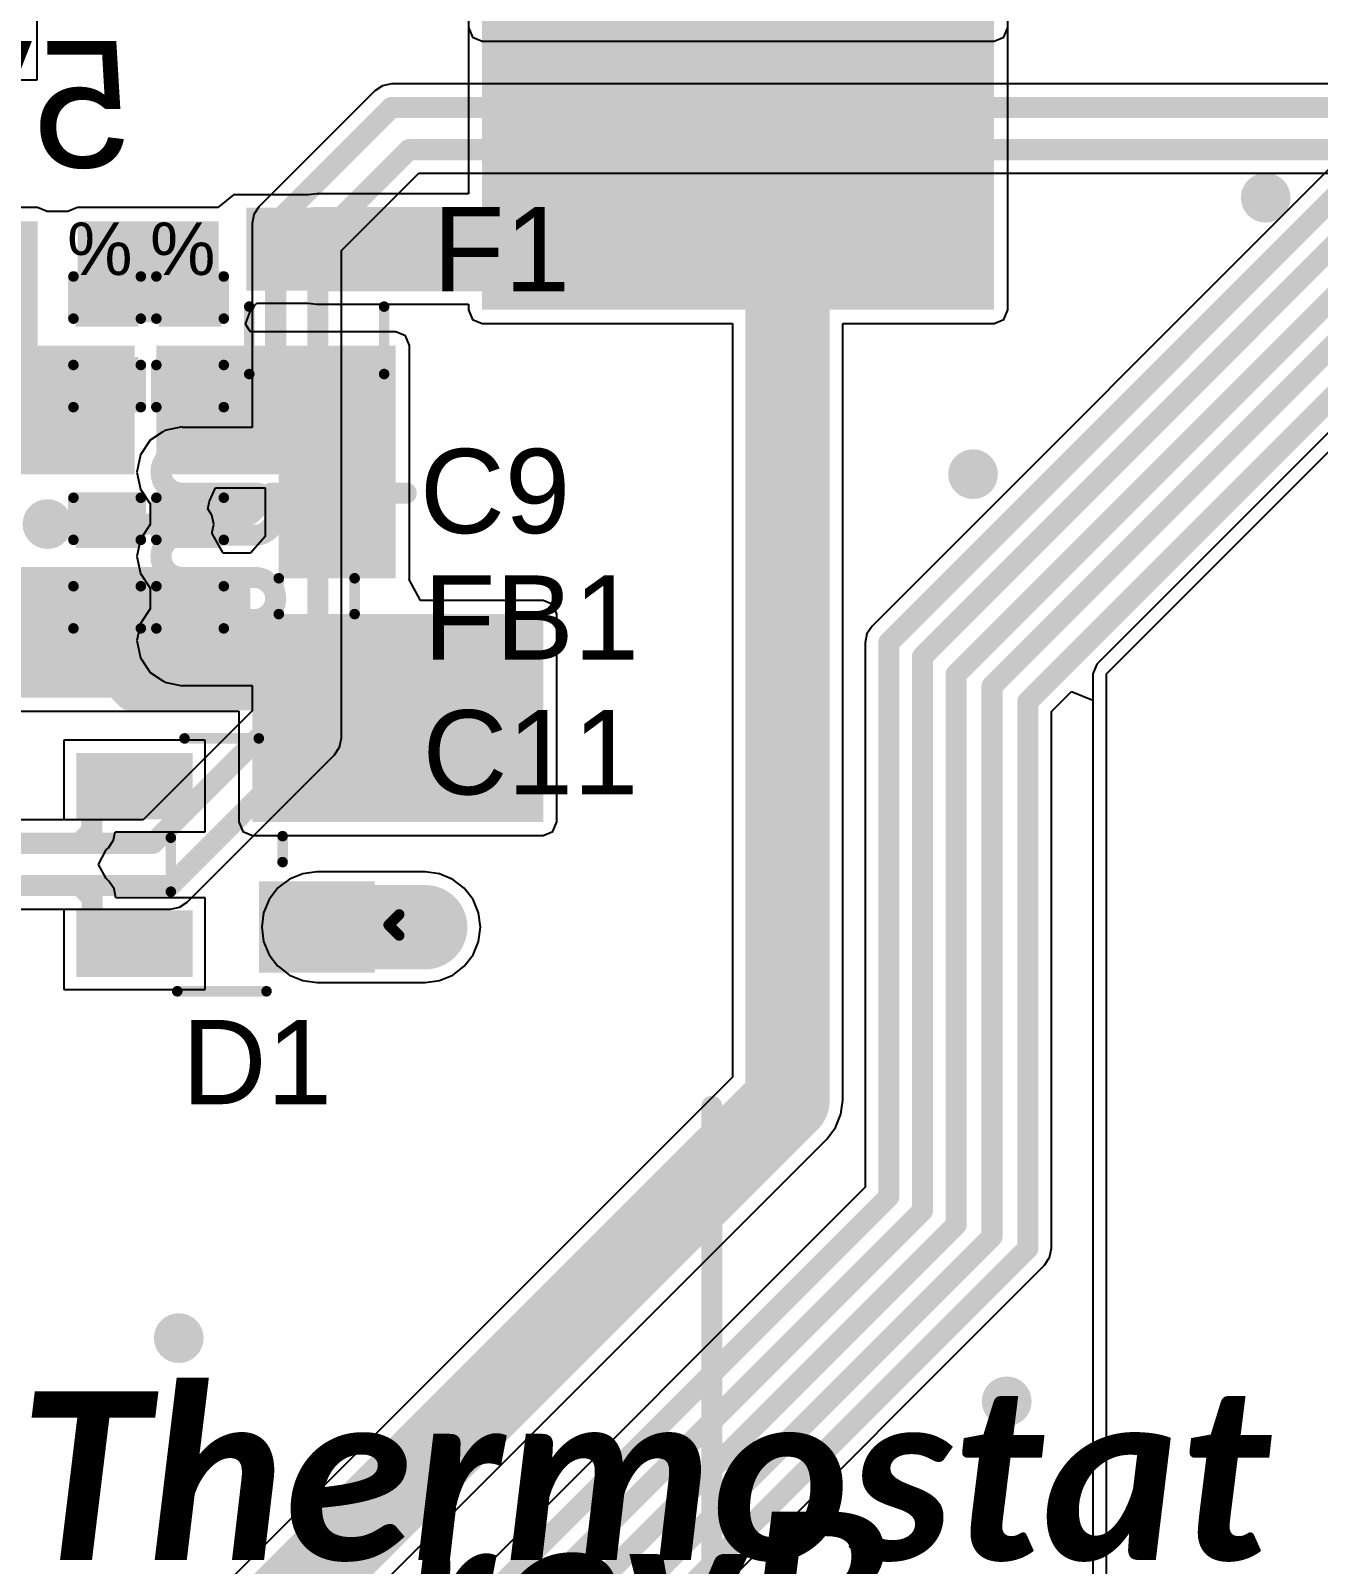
# Model space of a CAD drawing. Header units: millimetres. Extents: x -0.52 to 3.79, y -0.54 to 3.26.
# Drawn here: x 0.288 to 0.899, y 1.284 to 2.011 of the extents above; entities that cross this region are included whole.
import ezdxf

# ---------------------------------------------------------------- set-up
doc = ezdxf.new("R2010")
doc.units = ezdxf.units.MM
doc.header["$MEASUREMENT"] = 0
for name, color, linetype in [('BottomLayer', 5, 'Continuous'), ('BottomOverlay', 54, 'Continuous'), ('BottomSolder', 6, 'Continuous'), ('Mechanical1', 6, 'Continuous'), ('TopLayer', 1, 'Continuous'), ('TopOverlay', 2, 'Continuous'), ('TopPaste', 8, 'Continuous'), ('TopSolder', 216, 'Continuous'), ('ViaHoleLayer', 16, 'Continuous')]:
    doc.layers.add(name, color=color, linetype=linetype)
doc.styles.add('Arial', font='', dxfattribs={"height": 0.2})
doc.styles.add('Calibri', font='', dxfattribs={"height": 0.2})
doc.styles.get('Arial').set_extended_font_data('Arial')
doc.styles.get('Calibri').set_extended_font_data('Calibri', italic=True, bold=True)

# ---------------------------------------------------------------- blocks, each defined once
blk = doc.blocks.new('SOT_143_4__32')
at = {"layer": 'TopLayer'}
for points in [[(0.11417325, 0.02362215), (0.11417325, -0.007873949999999998), (0.05905515, -0.007873950000000003), (0.05905515, 0.02362215)], [(0.02755905, 0.02165355), (0.02755905, -0.02165355), (-0.02755905, -0.02165355), (-0.02755905, 0.02165355)], [(0.02755905, -0.05118105), (0.02755905, -0.08267715), (-0.02755905, -0.08267715), (-0.02755905, -0.05118105)], [(0.11417325, -0.05118105), (0.11417325, -0.08267715), (0.05905515, -0.08267715), (0.05905515, -0.05118105)]]:
    blk.add_hatch(color=1, dxfattribs=at).paths.add_polyline_path(points)
at = {"layer": 'TopPaste'}
for points in [[(0.11417325, 0.02362215), (0.11417325, -0.007873949999999998), (0.05905515, -0.007873950000000003), (0.05905515, 0.02362215)], [(0.02755905, 0.02165355), (0.02755905, -0.02165355), (-0.02755905, -0.02165355), (-0.02755905, 0.02165355)], [(0.02755905, -0.05118105), (0.02755905, -0.08267715), (-0.02755905, -0.08267715), (-0.02755905, -0.05118105)], [(0.11417325, -0.05118105), (0.11417325, -0.08267715), (0.05905515, -0.08267715), (0.05905515, -0.05118105)]]:
    blk.add_hatch(color=8, dxfattribs=at).paths.add_polyline_path(points)
at = {"layer": 'TopSolder'}
for points in [[(0.11417325, 0.02362215), (0.11417325, -0.007873949999999998), (0.05905515, -0.007873950000000003), (0.05905515, 0.02362215)], [(0.02755905, 0.02165355), (0.02755905, -0.02165355), (-0.02755905, -0.02165355), (-0.02755905, 0.02165355)], [(0.02755905, -0.05118105), (0.02755905, -0.08267715), (-0.02755905, -0.08267715), (-0.02755905, -0.05118105)], [(0.11417325, -0.05118105), (0.11417325, -0.08267715), (0.05905515, -0.08267715), (0.05905515, -0.05118105)]]:
    blk.add_hatch(color=216, dxfattribs=at).paths.add_polyline_path(points)
at = {"layer": 'TopOverlay', "const_width": 0.005}
for points in [[(0.0663247, 0.0304725), (0.0239407, 0.0304725)], [(-0.039, 0.004), (-0.039, -0.006)], [(-0.034, -0.001), (-0.039, 0.004)], [(-0.034, -0.001), (-0.039, -0.006)], [(0.0693615, -0.0167819), (0.0693615, -0.0424075)], [(0.0163407, -0.0308235), (0.0163407, -0.0431499)], [(0.0628911, -0.0895275), (0.0276175, -0.0895275)]]:
    blk.add_lwpolyline(points, dxfattribs=at)
at = {"layer": 'TopOverlay', "const_width": 0.0025}
for points in [[(0.0226907, 0.0304725, 1), (0.0251907, 0.0304725, 1)], [(0.0650747, 0.0304725, 1), (0.0675747, 0.0304725, 1)], [(-0.04025, 0.004, 1), (-0.03775, 0.004, 1)], [(-0.04025, 0.004, 1), (-0.03775, 0.004, 1)], [(-0.03525, -0.001, 1), (-0.03275, -0.001, 1)], [(-0.03525, -0.001, 1), (-0.03275, -0.001, 1)], [(-0.04025, -0.006, 1), (-0.03775, -0.006, 1)], [(-0.04025, -0.006, 1), (-0.03775, -0.006, 1)], [(0.0681115, -0.0167819, 1), (0.0706115, -0.0167819, 1)], [(0.0150907, -0.0308235, 1), (0.0175907, -0.0308235, 1)], [(0.0150907, -0.0431499, 1), (0.0175907, -0.0431499, 1)], [(0.0681115, -0.0424075, 1), (0.0706115, -0.0424075, 1)], [(0.0263675, -0.0895275, 1), (0.0288675, -0.0895275, 1)], [(0.0616411, -0.0895275, 1), (0.0641411, -0.0895275, 1)]]:
    blk.add_lwpolyline(points, format="xyb", close=True, dxfattribs=at)
blk = doc.blocks.new('F____0805_37')
at = {"layer": 'TopLayer'}
for points in [[(-0.02362195, -0.03346455), (-0.06299205, -0.03346455), (-0.06299205, 0.03346455), (-0.02362195, 0.03346455)], [(0.06299225, -0.03346455), (0.02362215, -0.03346455), (0.02362215, 0.03346455), (0.06299225, 0.03346455)]]:
    blk.add_hatch(color=1, dxfattribs=at).paths.add_polyline_path(points)
at = {"layer": 'TopPaste'}
for points in [[(-0.02362195, -0.03346455), (-0.06299205, -0.03346455), (-0.06299205, 0.03346455), (-0.02362195, 0.03346455)], [(0.06299225, -0.03346455), (0.02362215, -0.03346455), (0.02362215, 0.03346455), (0.06299225, 0.03346455)]]:
    blk.add_hatch(color=8, dxfattribs=at).paths.add_polyline_path(points)
at = {"layer": 'TopSolder'}
for points in [[(-0.02362195, -0.03346455), (-0.06299205, -0.03346455), (-0.06299205, 0.03346455), (-0.02362195, 0.03346455)], [(0.06299225, -0.03346455), (0.02362215, -0.03346455), (0.02362215, 0.03346455), (0.06299225, 0.03346455)]]:
    blk.add_hatch(color=216, dxfattribs=at).paths.add_polyline_path(points)
at = {"layer": 'TopOverlay', "const_width": 0.005}
for points in [[(-0.016, 0.032), (0.016, 0.032)], [(-0.016, -0.032), (0.016, -0.032)]]:
    blk.add_lwpolyline(points, dxfattribs=at)
at = {"layer": 'TopOverlay', "const_width": 0.0025}
for points in [[(-0.01725, 0.032, 1), (-0.01475, 0.032, 1)], [(0.01475, 0.032, 1), (0.01725, 0.032, 1)], [(-0.01725, -0.032, 1), (-0.01475, -0.032, 1)], [(0.01475, -0.032, 1), (0.01725, -0.032, 1)]]:
    blk.add_lwpolyline(points, format="xyb", close=True, dxfattribs=at)
blk = doc.blocks.new('C___0402_52')
at = {"layer": 'TopLayer'}
for points in [[(-0.0275, -0.0125), (-0.0275, 0.0125), (-0.009499999999999998, 0.0125), (-0.009500000000000001, -0.0125)], [(0.009499999999999998, -0.0125), (0.009500000000000001, 0.0125), (0.0275, 0.0125), (0.0275, -0.0125)]]:
    blk.add_hatch(color=1, dxfattribs=at).paths.add_polyline_path(points)
at = {"layer": 'TopPaste'}
for points in [[(-0.0275, -0.0125), (-0.0275, 0.0125), (-0.009499999999999998, 0.0125), (-0.009500000000000001, -0.0125)], [(0.009499999999999998, -0.0125), (0.009500000000000001, 0.0125), (0.0275, 0.0125), (0.0275, -0.0125)]]:
    blk.add_hatch(color=8, dxfattribs=at).paths.add_polyline_path(points)
at = {"layer": 'TopSolder'}
for points in [[(-0.0298622, -0.0148622), (-0.0298622, 0.0148622), (-0.007137799999999999, 0.0148622), (-0.007137800000000001, -0.0148622)], [(0.007137799999999999, -0.0148622), (0.007137800000000001, 0.0148622), (0.0298622, 0.0148622), (0.0298622, -0.0148622)]]:
    blk.add_hatch(color=216, dxfattribs=at).paths.add_polyline_path(points)
at = {"layer": 'TopOverlay', "const_width": 0.005}
for points in [[(-0.031, 0.016), (-0.031, -0.016)], [(-0.031, 0.016), (-0.011, 0.016)], [(0.011, 0.016), (0.031, 0.016)], [(0.031, 0.016), (0.031, -0.016)], [(-0.031, -0.016), (-0.011, -0.016)], [(0.011, -0.016), (0.031, -0.016)]]:
    blk.add_lwpolyline(points, dxfattribs=at)
at = {"layer": 'TopOverlay', "const_width": 0.0025}
for points in [[(-0.03225, 0.016, 1), (-0.02975, 0.016, 1)], [(-0.03225, 0.016, 1), (-0.02975, 0.016, 1)], [(-0.01225, 0.016, 1), (-0.00975, 0.016, 1)], [(0.00975, 0.016, 1), (0.01225, 0.016, 1)], [(0.02975, 0.016, 1), (0.03225, 0.016, 1)], [(0.02975, 0.016, 1), (0.03225, 0.016, 1)], [(-0.03225, -0.016, 1), (-0.02975, -0.016, 1)], [(-0.03225, -0.016, 1), (-0.02975, -0.016, 1)], [(-0.01225, -0.016, 1), (-0.00975, -0.016, 1)], [(0.00975, -0.016, 1), (0.01225, -0.016, 1)], [(0.02975, -0.016, 1), (0.03225, -0.016, 1)], [(0.02975, -0.016, 1), (0.03225, -0.016, 1)]]:
    blk.add_lwpolyline(points, format="xyb", close=True, dxfattribs=at)
blk = doc.blocks.new('C___0402_53')
at = {"layer": 'TopLayer'}
for points in [[(-0.0275, -0.0125), (-0.0275, 0.0125), (-0.009499999999999998, 0.0125), (-0.009500000000000001, -0.0125)], [(0.009499999999999998, -0.0125), (0.009500000000000001, 0.0125), (0.0275, 0.0125), (0.0275, -0.0125)]]:
    blk.add_hatch(color=1, dxfattribs=at).paths.add_polyline_path(points)
at = {"layer": 'TopPaste'}
for points in [[(-0.0275, -0.0125), (-0.0275, 0.0125), (-0.009499999999999998, 0.0125), (-0.009500000000000001, -0.0125)], [(0.009499999999999998, -0.0125), (0.009500000000000001, 0.0125), (0.0275, 0.0125), (0.0275, -0.0125)]]:
    blk.add_hatch(color=8, dxfattribs=at).paths.add_polyline_path(points)
at = {"layer": 'TopSolder'}
for points in [[(-0.0298622, -0.0148622), (-0.0298622, 0.0148622), (-0.007137799999999999, 0.0148622), (-0.007137800000000001, -0.0148622)], [(0.007137799999999999, -0.0148622), (0.007137800000000001, 0.0148622), (0.0298622, 0.0148622), (0.0298622, -0.0148622)]]:
    blk.add_hatch(color=216, dxfattribs=at).paths.add_polyline_path(points)
at = {"layer": 'TopOverlay', "const_width": 0.005}
for points in [[(-0.031, 0.016), (-0.031, -0.016)], [(-0.031, 0.016), (-0.011, 0.016)], [(0.011, 0.016), (0.031, 0.016)], [(0.031, 0.016), (0.031, -0.016)], [(-0.031, -0.016), (-0.011, -0.016)], [(0.011, -0.016), (0.031, -0.016)]]:
    blk.add_lwpolyline(points, dxfattribs=at)
at = {"layer": 'TopOverlay', "const_width": 0.0025}
for points in [[(-0.03225, 0.016, 1), (-0.02975, 0.016, 1)], [(-0.03225, 0.016, 1), (-0.02975, 0.016, 1)], [(-0.01225, 0.016, 1), (-0.00975, 0.016, 1)], [(0.00975, 0.016, 1), (0.01225, 0.016, 1)], [(0.02975, 0.016, 1), (0.03225, 0.016, 1)], [(0.02975, 0.016, 1), (0.03225, 0.016, 1)], [(-0.03225, -0.016, 1), (-0.02975, -0.016, 1)], [(-0.03225, -0.016, 1), (-0.02975, -0.016, 1)], [(-0.01225, -0.016, 1), (-0.00975, -0.016, 1)], [(0.00975, -0.016, 1), (0.01225, -0.016, 1)], [(0.02975, -0.016, 1), (0.03225, -0.016, 1)], [(0.02975, -0.016, 1), (0.03225, -0.016, 1)]]:
    blk.add_lwpolyline(points, format="xyb", close=True, dxfattribs=at)
blk = doc.blocks.new('IND_0603__1608_M_______152')
at = {"layer": 'TopLayer'}
for points in [[(-0.03937, 0.01574805), (-0.015748, 0.01574805), (-0.015748, -0.01574805), (-0.03937, -0.01574805)], [(0.0157481, 0.01574805), (0.0393701, 0.01574805), (0.0393701, -0.01574805), (0.0157481, -0.01574805)]]:
    blk.add_hatch(color=1, dxfattribs=at).paths.add_polyline_path(points)
at = {"layer": 'TopPaste'}
for points in [[(-0.03937, 0.01574805), (-0.015748, 0.01574805), (-0.015748, -0.01574805), (-0.03937, -0.01574805)], [(0.0157481, 0.01574805), (0.0393701, 0.01574805), (0.0393701, -0.01574805), (0.0157481, -0.01574805)]]:
    blk.add_hatch(color=8, dxfattribs=at).paths.add_polyline_path(points)
at = {"layer": 'TopSolder'}
for points in [[(-0.03937, 0.01574805), (-0.015748, 0.01574805), (-0.015748, -0.01574805), (-0.03937, -0.01574805)], [(0.0157481, 0.01574805), (0.0393701, 0.01574805), (0.0393701, -0.01574805), (0.0157481, -0.01574805)]]:
    blk.add_hatch(color=216, dxfattribs=at).paths.add_polyline_path(points)
at = {"layer": 'TopOverlay', "const_width": 0.005}
for points in [[(-0.008, 0.018), (0.009, 0.018)], [(-0.008, -0.018), (0.009, -0.018)]]:
    blk.add_lwpolyline(points, dxfattribs=at)
at = {"layer": 'TopOverlay', "const_width": 0.0025}
for points in [[(-0.00925, 0.018, 1), (-0.00675, 0.018, 1)], [(0.00775, 0.018, 1), (0.01025, 0.018, 1)], [(-0.00925, -0.018, 1), (-0.00675, -0.018, 1)], [(0.00775, -0.018, 1), (0.01025, -0.018, 1)]]:
    blk.add_lwpolyline(points, format="xyb", close=True, dxfattribs=at)
blk = doc.blocks.new('C___0402_177')
at = {"layer": 'TopLayer'}
for points in [[(-0.0275, -0.0125), (-0.0275, 0.0125), (-0.009499999999999998, 0.0125), (-0.009500000000000001, -0.0125)], [(0.009499999999999998, -0.0125), (0.009500000000000001, 0.0125), (0.0275, 0.0125), (0.0275, -0.0125)]]:
    blk.add_hatch(color=1, dxfattribs=at).paths.add_polyline_path(points)
at = {"layer": 'TopPaste'}
for points in [[(-0.0275, -0.0125), (-0.0275, 0.0125), (-0.009499999999999998, 0.0125), (-0.009500000000000001, -0.0125)], [(0.009499999999999998, -0.0125), (0.009500000000000001, 0.0125), (0.0275, 0.0125), (0.0275, -0.0125)]]:
    blk.add_hatch(color=8, dxfattribs=at).paths.add_polyline_path(points)
at = {"layer": 'TopSolder'}
for points in [[(-0.0298622, -0.0148622), (-0.0298622, 0.0148622), (-0.007137799999999999, 0.0148622), (-0.007137800000000001, -0.0148622)], [(0.007137799999999999, -0.0148622), (0.007137800000000001, 0.0148622), (0.0298622, 0.0148622), (0.0298622, -0.0148622)]]:
    blk.add_hatch(color=216, dxfattribs=at).paths.add_polyline_path(points)
at = {"layer": 'TopOverlay', "const_width": 0.005}
for points in [[(-0.031, 0.016), (-0.031, -0.016)], [(-0.031, 0.016), (-0.011, 0.016)], [(0.011, 0.016), (0.031, 0.016)], [(0.031, 0.016), (0.031, -0.016)], [(-0.031, -0.016), (-0.011, -0.016)], [(0.011, -0.016), (0.031, -0.016)]]:
    blk.add_lwpolyline(points, dxfattribs=at)
at = {"layer": 'TopOverlay', "const_width": 0.0025}
for points in [[(-0.03225, 0.016, 1), (-0.02975, 0.016, 1)], [(-0.03225, 0.016, 1), (-0.02975, 0.016, 1)], [(-0.01225, 0.016, 1), (-0.00975, 0.016, 1)], [(0.00975, 0.016, 1), (0.01225, 0.016, 1)], [(0.02975, 0.016, 1), (0.03225, 0.016, 1)], [(0.02975, 0.016, 1), (0.03225, 0.016, 1)], [(-0.03225, -0.016, 1), (-0.02975, -0.016, 1)], [(-0.03225, -0.016, 1), (-0.02975, -0.016, 1)], [(-0.01225, -0.016, 1), (-0.00975, -0.016, 1)], [(0.00975, -0.016, 1), (0.01225, -0.016, 1)], [(0.02975, -0.016, 1), (0.03225, -0.016, 1)], [(0.02975, -0.016, 1), (0.03225, -0.016, 1)]]:
    blk.add_lwpolyline(points, format="xyb", close=True, dxfattribs=at)
blk = doc.blocks.new('C___0402_178')
at = {"layer": 'TopLayer'}
for points in [[(-0.0275, -0.0125), (-0.0275, 0.0125), (-0.009499999999999998, 0.0125), (-0.009500000000000001, -0.0125)], [(0.009499999999999998, -0.0125), (0.009500000000000001, 0.0125), (0.0275, 0.0125), (0.0275, -0.0125)]]:
    blk.add_hatch(color=1, dxfattribs=at).paths.add_polyline_path(points)
at = {"layer": 'TopPaste'}
for points in [[(-0.0275, -0.0125), (-0.0275, 0.0125), (-0.009499999999999998, 0.0125), (-0.009500000000000001, -0.0125)], [(0.009499999999999998, -0.0125), (0.009500000000000001, 0.0125), (0.0275, 0.0125), (0.0275, -0.0125)]]:
    blk.add_hatch(color=8, dxfattribs=at).paths.add_polyline_path(points)
at = {"layer": 'TopSolder'}
for points in [[(-0.0298622, -0.0148622), (-0.0298622, 0.0148622), (-0.007137799999999999, 0.0148622), (-0.007137800000000001, -0.0148622)], [(0.007137799999999999, -0.0148622), (0.007137800000000001, 0.0148622), (0.0298622, 0.0148622), (0.0298622, -0.0148622)]]:
    blk.add_hatch(color=216, dxfattribs=at).paths.add_polyline_path(points)
at = {"layer": 'TopOverlay', "const_width": 0.005}
for points in [[(-0.031, 0.016), (-0.031, -0.016)], [(-0.031, 0.016), (-0.011, 0.016)], [(0.011, 0.016), (0.031, 0.016)], [(0.031, 0.016), (0.031, -0.016)], [(-0.031, -0.016), (-0.011, -0.016)], [(0.011, -0.016), (0.031, -0.016)]]:
    blk.add_lwpolyline(points, dxfattribs=at)
at = {"layer": 'TopOverlay', "const_width": 0.0025}
for points in [[(-0.03225, 0.016, 1), (-0.02975, 0.016, 1)], [(-0.03225, 0.016, 1), (-0.02975, 0.016, 1)], [(-0.01225, 0.016, 1), (-0.00975, 0.016, 1)], [(0.00975, 0.016, 1), (0.01225, 0.016, 1)], [(0.02975, 0.016, 1), (0.03225, 0.016, 1)], [(0.02975, 0.016, 1), (0.03225, 0.016, 1)], [(-0.03225, -0.016, 1), (-0.02975, -0.016, 1)], [(-0.03225, -0.016, 1), (-0.02975, -0.016, 1)], [(-0.01225, -0.016, 1), (-0.00975, -0.016, 1)], [(0.00975, -0.016, 1), (0.01225, -0.016, 1)], [(0.02975, -0.016, 1), (0.03225, -0.016, 1)], [(0.02975, -0.016, 1), (0.03225, -0.016, 1)]]:
    blk.add_lwpolyline(points, format="xyb", close=True, dxfattribs=at)

msp = doc.modelspace()

# ---------------------------------------------------------------- hatches: boundary and pattern name
at = {"layer": 'BottomLayer'}
h = msp.add_hatch(color=5, dxfattribs=at)
edge = h.paths.add_edge_path()
edge.add_arc((0.8739299, 1.9321895), 0.011811, 0, 360)
h = msp.add_hatch(color=5, dxfattribs=at)
edge = h.paths.add_edge_path()
edge.add_arc((0.324, 1.906), 0.011811, 0, 360)
h = msp.add_hatch(color=5, dxfattribs=at)
edge = h.paths.add_edge_path()
edge.add_arc((0.735, 1.801), 0.011811, 0, 360)
h = msp.add_hatch(color=5, dxfattribs=at)
edge = h.paths.add_edge_path()
edge.add_arc((0.295689, 1.777311), 0.011811, 0, 360)
h = msp.add_hatch(color=5, dxfattribs=at)
edge = h.paths.add_edge_path()
edge.add_arc((0.475, 1.586), 0.011811, 0, 360)
h = msp.add_hatch(color=5, dxfattribs=at)
edge = h.paths.add_edge_path()
edge.add_arc((0.358, 1.391), 0.011811, 0, 360)
h = msp.add_hatch(color=5, dxfattribs=at)
edge = h.paths.add_edge_path()
edge.add_arc((0.751, 1.361), 0.011811, 0, 360)
at = {"layer": 'BottomSolder'}
h = msp.add_hatch(color=6, dxfattribs=at)
edge = h.paths.add_edge_path()
edge.add_arc((0.8739299, 1.9321895), 0.0059055, 0, 360)
h = msp.add_hatch(color=6, dxfattribs=at)
edge = h.paths.add_edge_path()
edge.add_arc((0.324, 1.906), 0.0059055, 0, 360)
h = msp.add_hatch(color=6, dxfattribs=at)
edge = h.paths.add_edge_path()
edge.add_arc((0.735, 1.801), 0.0059055, 0, 360)
h = msp.add_hatch(color=6, dxfattribs=at)
edge = h.paths.add_edge_path()
edge.add_arc((0.295689, 1.777311), 0.0059055, 0, 360)
h = msp.add_hatch(color=6, dxfattribs=at)
edge = h.paths.add_edge_path()
edge.add_arc((0.475, 1.586), 0.0059055, 0, 360)
h = msp.add_hatch(color=6, dxfattribs=at)
edge = h.paths.add_edge_path()
edge.add_arc((0.358, 1.391), 0.0059055, 0, 360)
h = msp.add_hatch(color=6, dxfattribs=at)
edge = h.paths.add_edge_path()
edge.add_arc((0.751, 1.361), 0.0059055, 0, 360)
at = {"layer": 'TopLayer'}
for points in [[(0.502, 1.879), (0.745, 1.879), (0.745, 2.497), (0.502, 2.497)], [(0.208, 1.8339921), (0.291, 1.8339921), (0.291, 1.9209999), (0.208, 1.9209999)], [(0.31, 1.873), (0.377, 1.873), (0.377, 1.921), (0.31, 1.921)], [(0.208, 1.8010002), (0.337, 1.8010002), (0.337, 1.862), (0.208, 1.862)], [(0.461, 1.862), (0.3473702, 1.862), (0.3473702, 1.8010002), (0.461, 1.8010002)], [(0.4054744, 1.7515974), (0.461, 1.7515974), (0.461, 1.806), (0.4054744, 1.806)], [(0.208, 1.695), (0.392, 1.695), (0.392, 1.757), (0.208, 1.757)], [(0.375, 1.695), (0.461, 1.695), (0.461, 1.7345974), (0.375, 1.7345974)], [(0.393, 1.636), (0.531, 1.636), (0.531, 1.7345974), (0.393, 1.7345974)]]:
    msp.add_hatch(color=1, dxfattribs=at).paths.add_polyline_path(points)
h = msp.add_hatch(color=1, dxfattribs=at)
edge = h.paths.add_edge_path()
edge.add_arc((0.8739299, 1.9321895), 0.011811, 0, 360)
h = msp.add_hatch(color=1, dxfattribs=at)
edge = h.paths.add_edge_path()
edge.add_arc((0.324, 1.906), 0.011811, 0, 360)
h = msp.add_hatch(color=1, dxfattribs=at)
edge = h.paths.add_edge_path()
edge.add_arc((0.735, 1.801), 0.011811, 0, 360)
h = msp.add_hatch(color=1, dxfattribs=at)
edge = h.paths.add_edge_path()
edge.add_arc((0.295689, 1.777311), 0.011811, 0, 360)
h = msp.add_hatch(color=1, dxfattribs=at)
edge = h.paths.add_edge_path()
edge.add_arc((0.475, 1.586), 0.011811, 0, 360)
h = msp.add_hatch(color=1, dxfattribs=at)
edge = h.paths.add_edge_path()
edge.add_arc((0.358, 1.391), 0.011811, 0, 360)
h = msp.add_hatch(color=1, dxfattribs=at)
edge = h.paths.add_edge_path()
edge.add_arc((0.751, 1.361), 0.011811, 0, 360)
at = {"layer": 'TopSolder'}
h = msp.add_hatch(color=216, dxfattribs=at)
edge = h.paths.add_edge_path()
edge.add_arc((0.8739299, 1.9321895), 0.0059055, 0, 360)
h = msp.add_hatch(color=216, dxfattribs=at)
edge = h.paths.add_edge_path()
edge.add_arc((0.324, 1.906), 0.0059055, 0, 360)
h = msp.add_hatch(color=216, dxfattribs=at)
edge = h.paths.add_edge_path()
edge.add_arc((0.735, 1.801), 0.0059055, 0, 360)
h = msp.add_hatch(color=216, dxfattribs=at)
edge = h.paths.add_edge_path()
edge.add_arc((0.295689, 1.777311), 0.0059055, 0, 360)
h = msp.add_hatch(color=216, dxfattribs=at)
edge = h.paths.add_edge_path()
edge.add_arc((0.475, 1.586), 0.0059055, 0, 360)
h = msp.add_hatch(color=216, dxfattribs=at)
edge = h.paths.add_edge_path()
edge.add_arc((0.358, 1.391), 0.0059055, 0, 360)
h = msp.add_hatch(color=216, dxfattribs=at)
edge = h.paths.add_edge_path()
edge.add_arc((0.751, 1.361), 0.0059055, 0, 360)
at = {"layer": 'ViaHoleLayer'}
h = msp.add_hatch(color=16, dxfattribs=at)
edge = h.paths.add_edge_path()
edge.add_arc((0.8739299, 1.9321895), 0.0059055, 0, 360)
h = msp.add_hatch(color=16, dxfattribs=at)
edge = h.paths.add_edge_path()
edge.add_arc((0.324, 1.906), 0.0059055, 0, 360)
h = msp.add_hatch(color=16, dxfattribs=at)
edge = h.paths.add_edge_path()
edge.add_arc((0.735, 1.801), 0.0059055, 0, 360)
h = msp.add_hatch(color=16, dxfattribs=at)
edge = h.paths.add_edge_path()
edge.add_arc((0.295689, 1.777311), 0.0059055, 0, 360)
h = msp.add_hatch(color=16, dxfattribs=at)
edge = h.paths.add_edge_path()
edge.add_arc((0.475, 1.586), 0.0059055, 0, 360)
h = msp.add_hatch(color=16, dxfattribs=at)
edge = h.paths.add_edge_path()
edge.add_arc((0.358, 1.391), 0.0059055, 0, 360)
h = msp.add_hatch(color=16, dxfattribs=at)
edge = h.paths.add_edge_path()
edge.add_arc((0.751, 1.361), 0.0059055, 0, 360)

# ---------------------------------------------------------------- linework, layer by layer
at = {"layer": 'BottomLayer'}
for p, q in [((0.4955056, 2.013), (0.4974078, 2.0084078)), ((0.7495922, 2.0084078), (0.7514944, 2.013)), ((0.4974078, 2.0084078), (0.502, 2.0065056)), ((0.502, 2.0065056), (0.745, 2.0065056)), ((0.745, 2.0065056), (0.7495922, 2.0084078)), ((0.4510692, 1.9829303), (0.3960694, 1.9279306)), ((0.4510694, 1.9829306), (0.4510692, 1.9829303)), ((0.454708, 1.9853618), (0.4510694, 1.9829306)), ((0.459, 1.9862155), (0.454708, 1.9853618)), ((0.9253543, 1.9862155), (0.459, 1.9862155)), ((0.4352155, 1.9070701), (0.4719299, 1.9437845)), ((0.4719299, 1.9437845), (0.9382837, 1.9437845)), ((0.3936382, 1.924292), (0.3927844, 1.92)), ((0.3960694, 1.9279306), (0.3936382, 1.924292)), ((0.3927844, 1.92), (0.3927845, 1.9199995)), ((0.3927845, 1.9199995), (0.3927845, 1.8732795)), ((0.4352155, 1.8732795), (0.4352155, 1.9070701)), ((0.3927845, 1.8732795), (0.3927845, 1.8232155)), ((0.4352155, 1.6757164), (0.4352155, 1.8732795)), ((0.9234077, 1.8405923), (0.7937007, 1.7108851)), ((0.7982929, 1.7062929), (0.9279999, 1.836)), ((0.3504158, 1.8211471), (0.3444191, 1.8171401)), ((0.3513653, 1.8217819), (0.3504158, 1.8211471)), ((0.3595594, 1.8234116), (0.3513653, 1.8217819)), ((0.3595594, 1.8232155), (0.3595594, 1.8234116)), ((0.3927845, 1.8232155), (0.3595594, 1.8232155)), ((0.3444191, 1.8171401), (0.3397776, 1.8101938)), ((0.3397776, 1.8101938), (0.3381478, 1.802)), ((0.3381478, 1.802), (0.3397776, 1.7938062)), ((0.3397776, 1.7938062), (0.3444191, 1.7868599)), ((0.3444191, 1.7868599), (0.3444191, 1.77714)), ((0.3444191, 1.77714), (0.3397776, 1.7701938)), ((0.3397776, 1.7701938), (0.3381478, 1.762)), ((0.3381478, 1.762), (0.3397776, 1.7538062)), ((0.3397776, 1.7538062), (0.3444191, 1.7468599)), ((0.3444191, 1.7468599), (0.3444191, 1.73714)), ((0.3444191, 1.73714), (0.3397776, 1.7301938)), ((0.3397776, 1.7301938), (0.3381478, 1.722)), ((0.3381478, 1.722), (0.3397776, 1.7138062)), ((0.3397776, 1.7138062), (0.3444191, 1.7068599)), ((0.7937007, 1.7108851), (0.7917985, 1.7062929)), ((0.3444191, 1.7068599), (0.3504157, 1.7028529)), ((0.7917985, 1.7062929), (0.7917985, 0.8760797)), ((0.7982929, 0.8734462), (0.7982929, 1.7062929)), ((0.3504157, 1.7028529), (0.3513653, 1.7022181)), ((0.3513653, 1.7022181), (0.3595594, 1.7005884)), ((0.3595594, 1.7005884), (0.3595594, 1.7007845)), ((0.3595594, 1.7007845), (0.3927845, 1.7007845)), ((0.3927845, 1.7007845), (0.3927845, 1.6886457)), ((0.3927845, 1.6886457), (0.3411731, 1.6370344)), ((0.4343618, 1.6714239), (0.4352156, 1.6757159)), ((0.4352156, 1.6757159), (0.4352155, 1.6757164)), ((0.3620336, 1.5978883), (0.4319303, 1.6677851)), ((0.4319303, 1.6677851), (0.4319306, 1.6677853)), ((0.4319306, 1.6677853), (0.4343618, 1.6714239)), ((0.3411731, 1.6370344), (0.2379855, 1.6370344)), ((0.2379855, 1.5946034), (0.3541025, 1.5946034)), ((0.3541025, 1.5946034), (0.354103, 1.5946033)), ((0.354103, 1.5946033), (0.358395, 1.5954571)), ((0.358395, 1.5954571), (0.3620336, 1.5978883))]:
    msp.add_line(p, q, dxfattribs=at)
at = {"layer": 'BottomLayer', "const_width": 0.01}
for points in [[(0.404, 1.92), (0.459, 1.975)], [(0.459, 1.975), (0.93, 1.975)], [(0.424, 1.9117158), (0.4672842, 1.955)], [(0.4672842, 1.955), (0.9382842, 1.955)], [(0.404, 1.8732795), (0.404, 1.92)], [(0.424, 1.8732795), (0.424, 1.9117158)], [(0.404, 1.822), (0.404, 1.8732795)], [(0.424, 1.6757159), (0.424, 1.8732795)], [(0.3595592, 1.812), (0.394, 1.812)], [(0.3595592, 1.792), (0.394, 1.792)], [(0.3595592, 1.772), (0.394, 1.772)], [(0.3595592, 1.752), (0.394, 1.752)], [(0.3595592, 1.732), (0.394, 1.732)], [(0.3595592, 1.712), (0.394, 1.712)], [(0.404, 1.6969995), (0.404, 1.702)], [(0.404, 1.6840001), (0.404, 1.6969995)], [(0.3458188, 1.6258189), (0.404, 1.6840001)], [(0.354103, 1.6058189), (0.424, 1.6757159)], [(0.2299971, 1.6258189), (0.3458188, 1.6258189)], [(0.2299971, 1.6058189), (0.354103, 1.6058189)]]:
    msp.add_lwpolyline(points, dxfattribs=at)
at = {"layer": 'BottomLayer', "const_width": 0.005}
for points in [[(0.4565, 1.975, 1), (0.4615, 1.975, 1)], [(0.4565, 1.975, 1), (0.4615, 1.975, 1)], [(0.4647842, 1.955, 1), (0.4697842, 1.955, 1)], [(0.4647842, 1.955, 1), (0.4697842, 1.955, 1)], [(0.4015, 1.92, 1), (0.4065, 1.92, 1)], [(0.4015, 1.92, 1), (0.4065, 1.92, 1)], [(0.4215, 1.9117158, 1), (0.4265, 1.9117158, 1)], [(0.4215, 1.9117158, 1), (0.4265, 1.9117158, 1)], [(0.4015, 1.8732795, 1), (0.4065, 1.8732795, 1)], [(0.4015, 1.8732795, 1), (0.4065, 1.8732795, 1)], [(0.4215, 1.8732795, 1), (0.4265, 1.8732795, 1)], [(0.4215, 1.8732795, 1), (0.4265, 1.8732795, 1)], [(0.4015, 1.822, 1), (0.4065, 1.822, 1)], [(0.4015, 1.822, 1), (0.4065, 1.822, 1)], [(0.3570592, 1.812, 1), (0.3620592, 1.812, 1)], [(0.3570592, 1.812, 1), (0.3620592, 1.812, 1)], [(0.3915, 1.812, 1), (0.3965, 1.812, 1)], [(0.3915, 1.812, 1), (0.3965, 1.812, 1)], [(0.3570592, 1.792, 1), (0.3620592, 1.792, 1)], [(0.3570592, 1.792, 1), (0.3620592, 1.792, 1)], [(0.3915, 1.792, 1), (0.3965, 1.792, 1)], [(0.3915, 1.792, 1), (0.3965, 1.792, 1)], [(0.3570592, 1.772, 1), (0.3620592, 1.772, 1)], [(0.3570592, 1.772, 1), (0.3620592, 1.772, 1)], [(0.3915, 1.772, 1), (0.3965, 1.772, 1)], [(0.3915, 1.772, 1), (0.3965, 1.772, 1)], [(0.3570592, 1.752, 1), (0.3620592, 1.752, 1)], [(0.3570592, 1.752, 1), (0.3620592, 1.752, 1)], [(0.3915, 1.752, 1), (0.3965, 1.752, 1)], [(0.3915, 1.752, 1), (0.3965, 1.752, 1)], [(0.3570592, 1.732, 1), (0.3620592, 1.732, 1)], [(0.3570592, 1.732, 1), (0.3620592, 1.732, 1)], [(0.3915, 1.732, 1), (0.3965, 1.732, 1)], [(0.3915, 1.732, 1), (0.3965, 1.732, 1)], [(0.3570592, 1.712, 1), (0.3620592, 1.712, 1)], [(0.3570592, 1.712, 1), (0.3620592, 1.712, 1)], [(0.3915, 1.712, 1), (0.3965, 1.712, 1)], [(0.3915, 1.712, 1), (0.3965, 1.712, 1)], [(0.4015, 1.702, 1), (0.4065, 1.702, 1)], [(0.4015, 1.702, 1), (0.4065, 1.702, 1)], [(0.4015, 1.6969995, 1), (0.4065, 1.6969995, 1)], [(0.4015, 1.6969995, 1), (0.4065, 1.6969995, 1)], [(0.4015, 1.6840001, 1), (0.4065, 1.6840001, 1)], [(0.4015, 1.6840001, 1), (0.4065, 1.6840001, 1)], [(0.4215, 1.6757159, 1), (0.4265, 1.6757159, 1)], [(0.4215, 1.6757159, 1), (0.4265, 1.6757159, 1)], [(0.3433188, 1.6258189, 1), (0.3483188, 1.6258189, 1)], [(0.3433188, 1.6258189, 1), (0.3483188, 1.6258189, 1)], [(0.351603, 1.6058189, 1), (0.356603, 1.6058189, 1)], [(0.351603, 1.6058189, 1), (0.356603, 1.6058189, 1)]]:
    msp.add_lwpolyline(points, format="xyb", close=True, dxfattribs=at)
at = {"layer": 'BottomLayer', "const_width": 0.01}
for points in [[(0.404, 1.822, -0.4142135623730951), (0.394, 1.812)], [(0.3595592, 1.792, -0.9999999999999999), (0.3595592, 1.812)], [(0.394, 1.792, -0.9999999999999999), (0.394, 1.772)], [(0.3595592, 1.752, -0.9999999999999999), (0.3595592, 1.772)], [(0.394, 1.752, -0.9999999999999999), (0.394, 1.732)], [(0.3595592, 1.712, -0.9999999999999999), (0.3595592, 1.732)], [(0.394, 1.712, -0.4142135623730951), (0.404, 1.702)]]:
    msp.add_lwpolyline(points, format="xyb", dxfattribs=at)
at = {"layer": 'Mechanical1', "const_width": 0.01}
msp.add_lwpolyline([(0.6109999, -0.534), (0.611, 1.501)], dxfattribs=at)
msp.add_lwpolyline([(0.6109999, -0.534), (0.611, 1.501)], dxfattribs=at)
at = {"layer": 'Mechanical1', "const_width": 0.005}
msp.add_lwpolyline([(0.6085, 1.501, 1), (0.6135, 1.501, 1)], format="xyb", close=True, dxfattribs=at)
msp.add_lwpolyline([(0.6085, 1.501, 1), (0.6135, 1.501, 1)], format="xyb", close=True, dxfattribs=at)
at = {"layer": 'TopLayer'}
for p, q in [((0.4955056, 2.3140761), (0.4955056, 1.9340512)), ((0.7514944, 1.879), (0.7514944, 2.1610046)), ((0.2907165, 1.9881969), (0.2907165, 2.0419291)), ((0.2070631, 1.9881969), (0.2907165, 1.9881969)), ((0.9120692, 1.9539303), (0.6870694, 1.7289306)), ((0.3840099, 1.9335119), (0.3765024, 1.9274945)), ((0.4193774, 1.9335118), (0.3840099, 1.9335119)), ((0.4234744, 1.9340512), (0.4193774, 1.9335118)), ((0.4955056, 1.9340512), (0.4234744, 1.9340512)), ((0.291, 1.9274944), (0.208, 1.9274944)), ((0.2955921, 1.9255922), (0.291, 1.9274944)), ((0.3054079, 1.9255923), (0.2955921, 1.9255922)), ((0.31, 1.9274944), (0.3054079, 1.9255923)), ((0.3740098, 1.9274944), (0.31, 1.9274944)), ((0.3765024, 1.9274945), (0.3740098, 1.9274944)), ((0.3896959, 1.8721417), (0.3922705, 1.8789195)), ((0.3922705, 1.8789195), (0.3950715, 1.8821418)), ((0.3950715, 1.8821418), (0.4193774, 1.8821418)), ((0.4193774, 1.8821418), (0.4234744, 1.8816024)), ((0.4234744, 1.8816024), (0.4955056, 1.8816024)), ((0.4955056, 1.8816024), (0.4955056, 1.879)), ((0.4955056, 1.879), (0.4974078, 1.8744078)), ((0.7495922, 1.8744078), (0.7514944, 1.879)), ((0.392108, 1.8684944), (0.3896959, 1.8721417)), ((0.4974078, 1.8744078), (0.502, 1.8725056)), ((0.502, 1.8725056), (0.6207756, 1.8725056)), ((0.6207756, 1.8725056), (0.6207756, 1.5148625)), ((0.6732244, 1.5040008), (0.6732244, 1.8725056)), ((0.6732244, 1.8725056), (0.745, 1.8725056)), ((0.745, 1.8725056), (0.7495922, 1.8744078)), ((0.461, 1.8684944), (0.392108, 1.8684944)), ((0.4655922, 1.8665922), (0.461, 1.8684944)), ((0.4674944, 1.862), (0.4655922, 1.8665922)), ((0.4674944, 1.806), (0.4674944, 1.862)), ((0.7982929, 1.7062929), (0.9279999, 1.836)), ((0.4674944, 1.7515974), (0.4674944, 1.806)), ((0.3726434, 1.78825), (0.3754354, 1.7945058)), ((0.3754354, 1.7945058), (0.39898, 1.7945058)), ((0.39898, 1.7945058), (0.39898, 1.7714271)), ((0.3717924, 1.7845058), (0.3726434, 1.78825)), ((0.3737319, 1.781603), (0.3717924, 1.7845058)), ((0.3745856, 1.777311), (0.3737319, 1.781603)), ((0.3738265, 1.7734944), (0.3745856, 1.777311)), ((0.3737905, 1.7729155), (0.3738265, 1.7734944)), ((0.3791211, 1.7634944), (0.3737905, 1.7729155)), ((0.39898, 1.7714271), (0.392, 1.7634945)), ((0.3889799, 1.7634944), (0.3791211, 1.7634944)), ((0.392, 1.7634945), (0.3889799, 1.7634944)), ((0.467285, 1.7510919), (0.4674944, 1.7515974)), ((0.4727445, 1.7410918), (0.467285, 1.7510919)), ((0.531, 1.7410918), (0.4727445, 1.7410918)), ((0.5355922, 1.7391896), (0.531, 1.7410918)), ((0.5374944, 1.7345974), (0.5355922, 1.7391896)), ((0.5374944, 1.636), (0.5374944, 1.7345974)), ((0.6846382, 1.725292), (0.6837844, 1.721)), ((0.6870694, 1.7289306), (0.6846382, 1.725292)), ((0.6837844, 1.721), (0.6837845, 1.7209995)), ((0.6837845, 1.7209995), (0.6837845, 1.4626456)), ((0.7982929, 0.8734462), (0.7982929, 1.7062929)), ((0.7722155, 1.6883543), (0.7817985, 1.6979373)), ((0.7817985, 1.6979373), (0.7917985, 1.6937951)), ((0.7917985, 1.6937951), (0.7917985, 0.8760797)), ((0.2578323, 1.6885056), (0.3865056, 1.6885056)), ((0.3865056, 1.6885056), (0.3865056, 1.636)), ((0.7722155, 1.4334904), (0.7722155, 1.6883543)), ((0.370559, 1.674748), (0.303441, 1.674748)), ((0.303441, 1.674748), (0.303441, 1.6370344)), ((0.370559, 1.631252), (0.370559, 1.674748)), ((0.303441, 1.6370344), (0.2439415, 1.6370344)), ((0.3270936, 1.6273848), (0.3278628, 1.631252)), ((0.3278628, 1.631252), (0.370559, 1.631252)), ((0.3865056, 1.636), (0.3884078, 1.6314078)), ((0.3884078, 1.6314078), (0.393, 1.6295056)), ((0.531, 1.6295056), (0.5355922, 1.6314078)), ((0.5355922, 1.6314078), (0.5374944, 1.636)), ((0.3235873, 1.6226712), (0.3246621, 1.623746)), ((0.3246621, 1.623746), (0.3246624, 1.6237462)), ((0.3246624, 1.6237462), (0.3270936, 1.6273848)), ((0.393, 1.6295056), (0.531, 1.6295056)), ((0.3199769, 1.6157401), (0.3235873, 1.6226712)), ((0.3236142, 1.6090751), (0.3199769, 1.6157401)), ((0.3248826, 1.6078067), (0.3236142, 1.6090751)), ((0.410502, 1.6087819), (0.4050707, 1.6046144)), ((0.4168268, 1.6114017), (0.410502, 1.6087819)), ((0.4236142, 1.6122954), (0.4168268, 1.6114017)), ((0.4241534, 1.6122244), (0.4236142, 1.6122954)), ((0.475, 1.6122244), (0.4241534, 1.6122244)), ((0.4817874, 1.6113308), (0.475, 1.6122244)), ((0.4881122, 1.608711), (0.4817874, 1.6113308)), ((0.4935435, 1.6045435), (0.4881122, 1.608711)), ((0.3248829, 1.6078065), (0.3248826, 1.6078067)), ((0.3273141, 1.6041679), (0.3248829, 1.6078065)), ((0.3281542, 1.5999448), (0.3273141, 1.6041679)), ((0.4050707, 1.6046144), (0.4009032, 1.5991831)), ((0.497711, 1.5991122), (0.4935435, 1.6045435)), ((0.2379855, 1.5946034), (0.303441, 1.5946034)), ((0.303441, 1.5946034), (0.303441, 1.5564488)), ((0.370559, 1.5999448), (0.3281542, 1.5999448)), ((0.370559, 1.5564488), (0.370559, 1.5999448)), ((0.4009032, 1.5991831), (0.3982834, 1.5928583)), ((0.5003308, 1.5927874), (0.497711, 1.5991122)), ((0.3982834, 1.5928583), (0.3973897, 1.5860709)), ((0.5012244, 1.586), (0.5003308, 1.5927874)), ((0.3973897, 1.5860709), (0.3982834, 1.5792835)), ((0.5003308, 1.5792126), (0.5012244, 1.586)), ((0.3982834, 1.5792835), (0.4009032, 1.5729587)), ((0.4009032, 1.5729587), (0.4050707, 1.5675274)), ((0.4935435, 1.5674565), (0.497711, 1.5728878)), ((0.497711, 1.5728878), (0.5003308, 1.5792126)), ((0.4050707, 1.5675274), (0.4051413, 1.5674569)), ((0.4051413, 1.5674569), (0.4051416, 1.5674565)), ((0.4051416, 1.5674565), (0.4105729, 1.563289)), ((0.4881122, 1.563289), (0.4935435, 1.5674565)), ((0.4105729, 1.563289), (0.4168977, 1.5606691)), ((0.4168977, 1.5606691), (0.4236851, 1.5597755)), ((0.4236851, 1.5597755), (0.4236859, 1.5597756)), ((0.4236859, 1.5597756), (0.475, 1.5597756)), ((0.475, 1.5597756), (0.4817874, 1.5606692)), ((0.4817874, 1.5606692), (0.4881122, 1.563289)), ((0.303441, 1.5564488), (0.370559, 1.5564488)), ((0.6207756, 1.5148625), (0.1664565, 1.0605435)), ((0.6723309, 1.4972126), (0.6732245, 1.504)), ((0.6732245, 1.504), (0.6732244, 1.5040008)), ((0.669711, 1.4908878), (0.6723309, 1.4972126)), ((0.2112244, 1.0311374), (0.6655431, 1.4854562)), ((0.6655431, 1.4854562), (0.6655435, 1.4854565)), ((0.6655435, 1.4854565), (0.669711, 1.4908878)), ((0.6837845, 1.4626456), (0.2780694, 1.0569306)), ((0.7689306, 1.4255598), (0.7713618, 1.4291984)), ((0.7713618, 1.4291984), (0.7722155, 1.4334904)), ((0.3652155, 1.0218447), (0.7689303, 1.4255596)), ((0.7689303, 1.4255596), (0.7689306, 1.4255598))]:
    msp.add_line(p, q, dxfattribs=at)
for points, const_width in [([(0.652, 1.9301536), (0.652, 2.0505)], 0.04), ([(0.695, 1.721), (0.92, 1.946)], 0.01), ([(0.6296732, 1.9078268), (0.652, 1.9301536)], 0.04), ([(0.711, 1.7143726), (0.9256274, 1.929)], 0.01), ([(0.4234744, 1.9078268), (0.6296732, 1.9078268)], 0.04), ([(0.647, 1.504), (0.647, 1.9078268)], 0.04), ([(0.727, 1.706), (0.933, 1.912)], 0.01), ([(0.744, 1.7003726), (0.9396274, 1.896)], 0.01), ([(0.761, 1.693), (0.948, 1.88)], 0.01), ([(0.295689, 1.777311), (0.324, 1.777311)], 0.01), ([(0.324, 1.777311), (0.3633701, 1.777311)], 0.01), ([(0.695, 1.458), (0.695, 1.721)], 0.01), ([(0.711, 1.4513726), (0.711, 1.7143726)], 0.01), ([(0.727, 1.4447452), (0.727, 1.706)], 0.01), ([(0.744, 1.4391178), (0.744, 1.7003726)], 0.01), ([(0.462, 1.6852987), (0.4817013, 1.6852987)], 0.022), ([(0.4817013, 1.6852987), (0.52, 1.647)], 0.022), ([(0.761, 1.4334904), (0.761, 1.693)], 0.01), ([(0.3167318, 1.6422519), (0.3274799, 1.653)], 0.01), ([(0.3274799, 1.653), (0.337, 1.653)], 0.01), ([(0.3167318, 1.6316768), (0.3167318, 1.6422519)], 0.01), ([(0.2299971, 1.6258189), (0.3108739, 1.6258189)], 0.01), ([(0.3108739, 1.6258189), (0.3167318, 1.6316768)], 0.01), ([(0.2299971, 1.6058189), (0.3110093, 1.6058189)], 0.01), ([(0.3110093, 1.6058189), (0.3169523, 1.5998759)], 0.01), ([(0.3169523, 1.5889449), (0.3169523, 1.5998759)], 0.01), ([(0.4236142, 1.5860709), (0.4236851, 1.586)], 0.04), ([(0.4236851, 1.586), (0.475, 1.586)], 0.04), ([(0.3169523, 1.5889449), (0.3277004, 1.5781968)], 0.01), ([(0.3277004, 1.5781968), (0.337, 1.5781968)], 0.01), ([(0.185, 1.042), (0.647, 1.504)], 0.04), ([(0.286, 1.049), (0.695, 1.458)], 0.01), ([(0.305, 1.0453726), (0.711, 1.4513726)], 0.01), ([(0.321, 1.0387452), (0.727, 1.4447452)], 0.01), ([(0.337, 1.0321178), (0.744, 1.4391178)], 0.01), ([(0.354, 1.0264904), (0.761, 1.4334904)], 0.01)]:
    msp.add_lwpolyline(points, dxfattribs=dict(at, const_width=const_width))
for points, const_width in [([(0.642, 1.9301536, 1), (0.662, 1.9301536, 1)], 0.02), ([(0.642, 1.9301536, 1), (0.662, 1.9301536, 1)], 0.02), ([(0.4134744, 1.9078268, 1), (0.4334744, 1.9078268, 1)], 0.02), ([(0.6196732, 1.9078268, 1), (0.6396732, 1.9078268, 1)], 0.02), ([(0.6196732, 1.9078268, 1), (0.6396732, 1.9078268, 1)], 0.02), ([(0.637, 1.9078268, 1), (0.657, 1.9078268, 1)], 0.02), ([(0.293189, 1.777311, 1), (0.298189, 1.777311, 1)], 0.005), ([(0.3215, 1.777311, 1), (0.3265, 1.777311, 1)], 0.005), ([(0.3215, 1.777311, 1), (0.3265, 1.777311, 1)], 0.005), ([(0.3608701, 1.777311, 1), (0.3658701, 1.777311, 1)], 0.005), ([(0.6925, 1.721, 1), (0.6975, 1.721, 1)], 0.005), ([(0.6925, 1.721, 1), (0.6975, 1.721, 1)], 0.005), ([(0.7085, 1.7143726, 1), (0.7135, 1.7143726, 1)], 0.005), ([(0.7085, 1.7143726, 1), (0.7135, 1.7143726, 1)], 0.005), ([(0.7245, 1.706, 1), (0.7295, 1.706, 1)], 0.005), ([(0.7245, 1.706, 1), (0.7295, 1.706, 1)], 0.005), ([(0.7415, 1.7003726, 1), (0.7465, 1.7003726, 1)], 0.005), ([(0.7415, 1.7003726, 1), (0.7465, 1.7003726, 1)], 0.005), ([(0.4565, 1.6852987, 1), (0.4675, 1.6852987, 1)], 0.011), ([(0.4762013, 1.6852987, 1), (0.4872013, 1.6852987, 1)], 0.011), ([(0.4762013, 1.6852987, 1), (0.4872013, 1.6852987, 1)], 0.011), ([(0.7585, 1.693, 1), (0.7635, 1.693, 1)], 0.005), ([(0.7585, 1.693, 1), (0.7635, 1.693, 1)], 0.005), ([(0.3249799, 1.653, 1), (0.3299799, 1.653, 1)], 0.005), ([(0.3249799, 1.653, 1), (0.3299799, 1.653, 1)], 0.005), ([(0.3345, 1.653, 1), (0.3395, 1.653, 1)], 0.005), ([(0.5145, 1.647, 1), (0.5255, 1.647, 1)], 0.011), ([(0.3142318, 1.6422519, 1), (0.3192318, 1.6422519, 1)], 0.005), ([(0.3142318, 1.6422519, 1), (0.3192318, 1.6422519, 1)], 0.005), ([(0.3083739, 1.6258189, 1), (0.3133739, 1.6258189, 1)], 0.005), ([(0.3083739, 1.6258189, 1), (0.3133739, 1.6258189, 1)], 0.005), ([(0.3142318, 1.6316768, 1), (0.3192318, 1.6316768, 1)], 0.005), ([(0.3142318, 1.6316768, 1), (0.3192318, 1.6316768, 1)], 0.005), ([(0.3085093, 1.6058189, 1), (0.3135093, 1.6058189, 1)], 0.005), ([(0.3085093, 1.6058189, 1), (0.3135093, 1.6058189, 1)], 0.005), ([(0.3144523, 1.5998759, 1), (0.3194523, 1.5998759, 1)], 0.005), ([(0.3144523, 1.5998759, 1), (0.3194523, 1.5998759, 1)], 0.005), ([(0.4136142, 1.5860709, 1), (0.4336142, 1.5860709, 1)], 0.02), ([(0.4136851, 1.586, 1), (0.4336851, 1.586, 1)], 0.02), ([(0.4136851, 1.586, 1), (0.4336851, 1.586, 1)], 0.02), ([(0.465, 1.586, 1), (0.485, 1.586, 1)], 0.02), ([(0.3144523, 1.5889449, 1), (0.3194523, 1.5889449, 1)], 0.005), ([(0.3144523, 1.5889449, 1), (0.3194523, 1.5889449, 1)], 0.005), ([(0.3252004, 1.5781968, 1), (0.3302004, 1.5781968, 1)], 0.005), ([(0.3252004, 1.5781968, 1), (0.3302004, 1.5781968, 1)], 0.005), ([(0.3345, 1.5781968, 1), (0.3395, 1.5781968, 1)], 0.005), ([(0.637, 1.504, 1), (0.657, 1.504, 1)], 0.02), ([(0.637, 1.504, 1), (0.657, 1.504, 1)], 0.02), ([(0.6925, 1.458, 1), (0.6975, 1.458, 1)], 0.005), ([(0.6925, 1.458, 1), (0.6975, 1.458, 1)], 0.005), ([(0.7085, 1.4513726, 1), (0.7135, 1.4513726, 1)], 0.005), ([(0.7085, 1.4513726, 1), (0.7135, 1.4513726, 1)], 0.005), ([(0.7245, 1.4447452, 1), (0.7295, 1.4447452, 1)], 0.005), ([(0.7245, 1.4447452, 1), (0.7295, 1.4447452, 1)], 0.005), ([(0.7415, 1.4391178, 1), (0.7465, 1.4391178, 1)], 0.005), ([(0.7415, 1.4391178, 1), (0.7465, 1.4391178, 1)], 0.005), ([(0.7585, 1.4334904, 1), (0.7635, 1.4334904, 1)], 0.005), ([(0.7585, 1.4334904, 1), (0.7635, 1.4334904, 1)], 0.005)]:
    msp.add_lwpolyline(points, format="xyb", close=True, dxfattribs=dict(at, const_width=const_width))
at = {"layer": 'TopOverlay', "const_width": 0.01}
for points in [[(0.392, 1.7820005), (0.4019995, 1.792)], [(0.4019995, 1.792), (0.466, 1.792)], [(0.382315, 1.7820005), (0.392, 1.7820005)], [(0.324, 1.704), (0.324, 1.724811)], [(0.324, 1.704), (0.334, 1.694)], [(0.334, 1.694), (0.459, 1.694)], [(0.459, 1.694), (0.468, 1.685)]]:
    msp.add_lwpolyline(points, dxfattribs=at)
at = {"layer": 'TopOverlay', "const_width": 0.005}
for points in [[(0.3994995, 1.792, 1), (0.4044995, 1.792, 1)], [(0.3994995, 1.792, 1), (0.4044995, 1.792, 1)], [(0.4635, 1.792, 1), (0.4685, 1.792, 1)], [(0.379815, 1.7820005, 1), (0.384815, 1.7820005, 1)], [(0.3895, 1.7820005, 1), (0.3945, 1.7820005, 1)], [(0.3895, 1.7820005, 1), (0.3945, 1.7820005, 1)], [(0.3215, 1.724811, 1), (0.3265, 1.724811, 1)], [(0.3215, 1.704, 1), (0.3265, 1.704, 1)], [(0.3215, 1.704, 1), (0.3265, 1.704, 1)], [(0.3315, 1.694, 1), (0.3365, 1.694, 1)], [(0.3315, 1.694, 1), (0.3365, 1.694, 1)], [(0.4565, 1.694, 1), (0.4615, 1.694, 1)], [(0.4565, 1.694, 1), (0.4615, 1.694, 1)], [(0.4655, 1.685, 1), (0.4705, 1.685, 1)]]:
    msp.add_lwpolyline(points, format="xyb", close=True, dxfattribs=at)

# ---------------------------------------------------------------- block references
for name, p, rotation in [('F____0805_37', (0.4234744, 1.8645196), 90), ('C___0402_177', (0.324, 1.863811), 90), ('C___0402_178', (0.3633701, 1.863811), 90), ('C___0402_52', (0.324, 1.758811), 90), ('C___0402_53', (0.3633701, 1.758811), 90), ('IND_0603__1608_M_______152', (0.4234744, 1.7425974), 90), ('SOT_143_4__32', (0.4236142, 1.5860709), 180)]:
    msp.add_blockref(name, p, dxfattribs=dict(rotation=rotation))

# ---------------------------------------------------------------- texts
at = {"layer": 'BottomOverlay', "style": 'Arial', "text_generation_flag": 2}
msp.add_text('5V_TABLET', height=0.06, rotation=360, dxfattribs=at).set_placement((0.3353034, 1.9465885))
at = {"layer": 'TopOverlay', "style": 'Arial'}
for s, p in [('F1', (0.4784926, 1.8878333)), ('C9', (0.4724311, 1.7730065)), ('FB1', (0.4740972, 1.7130065)), ('C11', (0.4736807, 1.6490065)), ('D1', (0.359342, 1.5020065))]:
    msp.add_text(s, height=0.04, dxfattribs=at).set_placement(p)
at = {"layer": 'TopOverlay'}
for s, height, style, p in [('%', 0.025, 'Arial', (0.3049998, 1.8954458)), ('%', 0.025, 'Arial', (0.3443699, 1.8954458)), ('Thermostat', 0.08, 'Calibri', (0.282, 1.2857029)), ('revB', 0.08, 'Calibri', (0.4639219, 1.2287029))]:
    msp.add_text(s, height=height, rotation=360, dxfattribs=dict(at, style=style)).set_placement(p)

doc.saveas('drawing.dxf')
